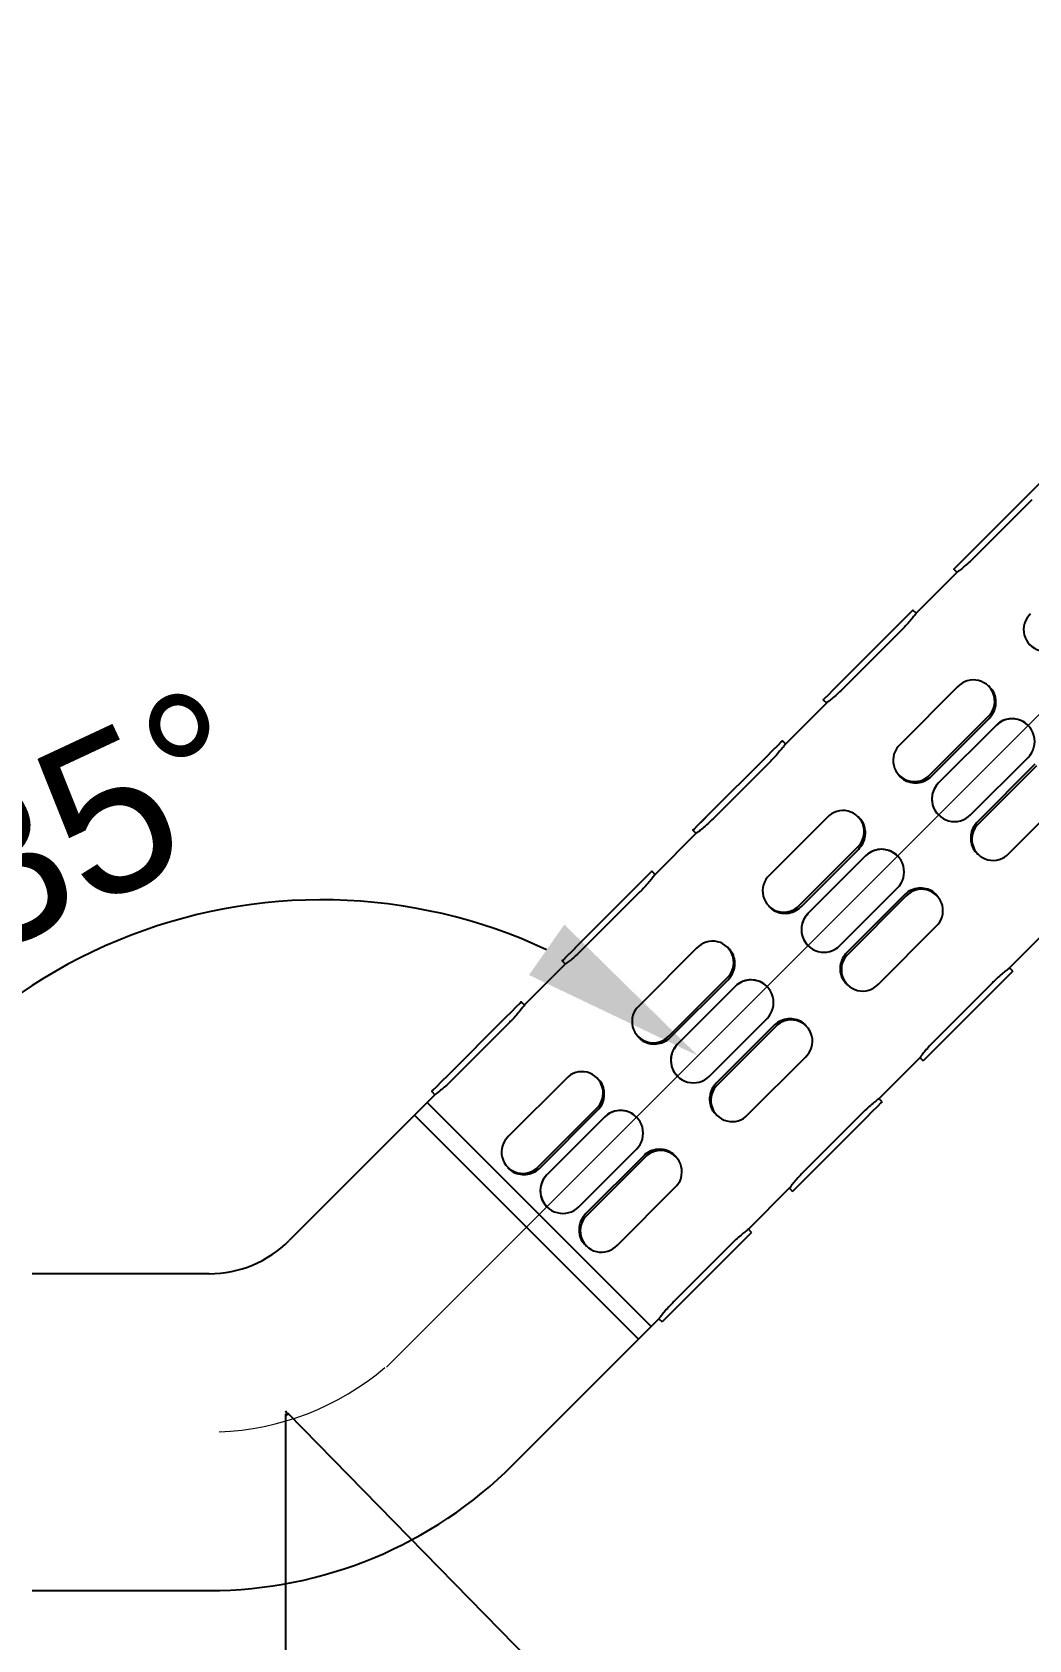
# Model space of a CAD drawing. Extents: x 13 to 1049, y 29 to 427.
# Drawn here: x 141.41 to 163.44, y 106.18 to 141.69 of the extents above; entities that cross this region are included whole.
import ezdxf

# ---------------------------------------------------------------- set-up
doc = ezdxf.new("R2010")
doc.units = 0
doc.header["$LTSCALE"] = 23.1
doc.header["$MEASUREMENT"] = 0
doc.linetypes.add('CENTERX2', pattern=[20.32, 12.7, -2.54, 2.54, -2.54])
doc.layers.get('0').update_dxf_attribs({"linetype": 'CONTINUOUS'})
doc.layers.get('Defpoints').update_dxf_attribs({"linetype": 'CONTINUOUS'})
doc.layers.add('10', color=7, linetype='CONTINUOUS')
doc.layers.add('中心线层', color=1, linetype='CENTERX2', lineweight=25)
doc.styles.add('SLDTEXTSTYLE0', font='')
doc.styles.get('SLDTEXTSTYLE0').set_extended_font_data('汉仪长仿宋体')
doc.dimstyles.new('SLDDIMSTYLE0', dxfattribs={"dimtxt": 3.5, "dimasz": 4.08, "dimexe": 0, "dimexo": 0.0625, "dimgap": 0.875, "dimtad": 2, "dimdec": 0, "dimlfac": 5, "dimrnd": 1e-09, "dimzin": 12, "dimdsep": 46, "dimtxsty": 'SLDTEXTSTYLE0', "dimsah": 1, "dimcen": 0.09, "dimadec": 0, "dimazin": 3, "dimtfac": 1, "dimtdec": 0, "dimtofl": 0, "dimtmove": 0, "dimatfit": 3, "dimfxl": 0, "dimfrac": 2, "dimtolj": 1, "dimtzin": 12, "dimarcsym": 0})
doc.dimstyles.new('SLDDIMSTYLE1', dxfattribs={"dimtxt": 3.5, "dimasz": 4.08, "dimexe": 0, "dimexo": 0.0625, "dimgap": 0.875, "dimtad": 2, "dimlfac": 5, "dimrnd": 1e-09, "dimzin": 12, "dimdsep": 46, "dimtxsty": 'SLDTEXTSTYLE0', "dimsah": 1, "dimcen": 0.09, "dimadec": 0, "dimazin": 3, "dimtfac": 1, "dimtofl": 0, "dimtmove": 0, "dimatfit": 3, "dimfxl": 0, "dimfrac": 2, "dimtolj": 1, "dimtzin": 12, "dimarcsym": 0})
doc.dimstyles.get("Standard").update_dxf_attribs({"dimtxt": 2.5, "dimasz": 0.18, "dimexe": 0.18, "dimexo": 0.0625, "dimgap": 0.09, "dimtad": 0, "dimtih": 1, "dimtoh": 1, "dimdec": 4, "dimzin": 0, "dimdsep": 46, "dimtxsty": 'Standard', "dimcen": 0.09, "dimadec": 0, "dimazin": 0, "dimtp": 0.001, "dimtm": 0.001, "dimtfac": 0.6, "dimtdec": 4, "dimtofl": 0, "dimtmove": 0, "dimatfit": 0, "dimfxl": 0, "dimtolj": 1, "dimtzin": 0, "dimarcsym": 0})

# ---------------------------------------------------------------- blocks, each defined once
blk = doc.blocks.new('*D13')
at = {"layer": '10', "color": 0, "lineweight": -2}
for p, q in [((147.008, 111.171), (147.008, 94.889)), ((57.008, 110.702), (57.008, 94.889)), ((142.928, 94.889), (61.088, 94.889))]:
    blk.add_line(p, q, dxfattribs=at)
at = {"layer": '10', "color": 0}
for points in [[(61.088, 95.569), (61.088, 94.209), (57.008, 94.889)], [(142.928, 94.209), (142.928, 95.569), (147.008, 94.889)]]:
    blk.add_solid(points, dxfattribs=at)
at = {"layer": 'Defpoints', "color": 0}
for p in [(147.008, 111.234), (57.008, 110.764), (57.008, 94.889)]:
    blk.add_point(p, dxfattribs=at)
at = {"layer": '10', "color": 0, "insert": (101.392, 94.014), "char_height": 3.5, "attachment_point": 2, "style": 'SLDTEXTSTYLE0'}
blk.add_mtext('\\A1;450', dxfattribs=at)
blk = doc.blocks.new('*D14')
at = {"layer": '10', "color": 0, "lineweight": -2}
for p, q in [((212.199, 175.066), (225.747, 161.249)), ((163.514, 100.228), (222.834, 158.392)), ((147.052, 111.189), (160.6, 97.371))]:
    blk.add_line(p, q, dxfattribs=at)
at = {"layer": '10', "color": 0}
for points in [[(223.31, 157.907), (222.358, 158.878), (225.747, 161.249)], [(163.038, 100.713), (163.99, 99.742), (160.6, 97.371)]]:
    blk.add_solid(points, dxfattribs=at)
at = {"layer": 'Defpoints', "color": 0}
for p in [(212.155, 175.111), (225.747, 161.249), (147.008, 111.234)]:
    blk.add_point(p, dxfattribs=at)
at = {"layer": '10', "color": 0, "insert": (195.566, 130.431), "char_height": 3.5, "attachment_point": 2, "rotation": 44.4363, "style": 'SLDTEXTSTYLE0'}
blk.add_mtext('\\A1;450', dxfattribs=at)
blk = doc.blocks.new('*D15')
at = {"layer": '10', "color": 0, "lineweight": -2}
blk.add_arc((147.808, 110.764), 11.758, 64.9822, 160.0178, dxfattribs=at)
at = {"layer": '10', "color": 0}
for points in [[(152.391, 120.862), (153.171, 121.976), (156.123, 119.079)], [(136.088, 114.9), (137.428, 114.664), (136.05, 110.764)]]:
    blk.add_solid(points, dxfattribs=at)
at = {"layer": 'Defpoints', "color": 0}
for p in [(212.021, 174.977), (147.808, 122.522), (149.242, 112.198), (57.008, 110.764), (145.323, 110.764)]:
    blk.add_point(p, dxfattribs=at)
at = {"layer": '10', "color": 0, "insert": (136.457, 123.269), "char_height": 3.5, "attachment_point": 1, "rotation": 25.0283, "style": 'SLDTEXTSTYLE0'}
blk.add_mtext('\\A1;135%%d', dxfattribs=at)
blk = doc.blocks.new('*D19')
at = {"color": 0, "lineweight": -2}
for p, q in [((212.199, 174.066), (212.199, 81.206)), ((57.008, 109.702), (57.008, 81.206)), ((61.008, 82.206), (208.199, 82.206))]:
    blk.add_line(p, q, dxfattribs=at)
at = {"color": 0}
for points in [[(61.008, 82.873), (61.008, 81.54), (57.008, 82.206)], [(208.199, 81.54), (208.199, 82.873), (212.199, 82.206)]]:
    blk.add_solid(points, dxfattribs=at)
at = {"layer": 'Defpoints', "color": 0}
for p in [(212.199, 175.066), (57.008, 110.702), (212.199, 82.206)]:
    blk.add_point(p, dxfattribs=at)
at = {"color": 0, "insert": (134.604, 85.206), "char_height": 4, "attachment_point": 5}
blk.add_mtext('\\A1;775', dxfattribs=at)
blk = doc.blocks.new('*D20')
at = {"color": 0, "lineweight": -2}
for p, q in [((211.155, 175.111), (37.892, 175.111)), ((38.892, 171.111), (38.892, 114.702)), ((56.008, 110.702), (37.892, 110.702))]:
    blk.add_line(p, q, dxfattribs=at)
at = {"color": 0}
for points in [[(39.559, 171.111), (38.225, 171.111), (38.892, 175.111)], [(38.225, 114.702), (39.559, 114.702), (38.892, 110.702)]]:
    blk.add_solid(points, dxfattribs=at)
at = {"layer": 'Defpoints', "color": 0}
for p in [(212.155, 175.111), (38.892, 110.702), (57.008, 110.702)]:
    blk.add_point(p, dxfattribs=at)
at = {"color": 0, "insert": (35.892, 142.906), "char_height": 4, "attachment_point": 5, "rotation": 90}
blk.add_mtext('\\A1;332', dxfattribs=at)

msp = doc.modelspace()

# ---------------------------------------------------------------- linework, layer by layer
at = {"color": 7, "linetype": 'Continuous', "lineweight": 25}
for p, q in [((162.13421, 130.18142), (163.407, 131.45422)), ((163.40713, 131.4541), (162.13433, 130.1813)), ((163.50322, 131.358), (162.23043, 130.08521)), ((161.85583, 129.7615), (160.94188, 128.84755)), ((161.78072, 129.82781), (161.85205, 129.75648)), ((160.94696, 128.85138), (160.87562, 128.92271)), ((159.24922, 127.29643), (160.52201, 128.56922)), ((160.52213, 128.5691), (159.24934, 127.29631)), ((160.61822, 128.473), (159.34543, 127.20021)), ((161.86517, 127.22606), (160.59238, 125.95327)), ((162.57536, 127.22297), (162.55098, 127.24736)), ((158.97084, 126.8765), (158.05689, 125.96256)), ((158.89572, 126.94281), (158.96706, 126.87148)), ((161.25688, 125.28876), (162.52968, 126.56155)), ((161.28973, 125.25591), (162.56253, 126.5287)), ((162.71452, 126.37671), (161.44173, 125.10392)), ((162.71454, 126.37669), (161.44174, 125.1039)), ((163.42164, 126.37669), (163.42163, 126.3767)), ((158.06196, 125.96638), (157.99063, 126.03772)), ((156.36422, 124.41143), (157.63701, 125.68423)), ((157.63713, 125.6841), (156.36434, 124.41131)), ((157.73323, 125.58801), (156.46044, 124.31522)), ((162.14885, 124.39679), (163.42164, 125.66959)), ((163.57361, 125.51762), (162.30082, 124.24482)), ((163.60649, 125.48473), (162.3337, 124.21194)), ((160.57108, 125.26746), (160.59546, 125.24307)), ((162.99812, 123.54752), (164.27092, 124.82031)), ((158.98018, 124.34106), (157.70738, 123.06827)), ((159.69037, 124.33798), (159.66598, 124.36236)), ((161.44173, 124.39681), (161.44174, 124.39679)), ((156.08584, 123.99151), (155.17189, 123.07756)), ((156.01073, 124.05782), (156.08206, 123.98648)), ((158.37189, 122.40377), (159.64468, 123.67656)), ((158.40474, 122.37092), (159.67753, 123.64371)), ((159.82952, 123.49171), (158.55673, 122.21892)), ((159.82954, 123.4917), (158.55675, 122.2189)), ((160.53665, 123.4917), (160.53664, 123.49171)), ((162.28795, 123.55059), (162.31236, 123.52618)), ((155.17697, 123.08139), (155.10563, 123.15272)), ((153.47923, 121.52644), (154.75202, 122.79923)), ((154.75214, 122.79911), (153.47935, 121.52632)), ((154.84823, 122.70301), (153.57544, 121.43022)), ((159.26386, 121.5118), (160.53665, 122.78459)), ((160.68862, 122.63262), (159.41582, 121.35983)), ((160.7215, 122.59974), (159.44871, 121.32695)), ((161.40726, 122.62108), (161.38285, 122.64549)), ((157.68608, 122.38247), (157.71047, 122.35808)), ((160.11313, 120.66253), (161.38592, 121.93532)), ((163.00668, 121.01286), (163.92063, 121.92681)), ((156.80537, 121.45298), (156.78099, 121.47737)), ((158.55674, 121.51181), (158.55675, 121.5118)), ((153.20084, 121.10651), (152.2869, 120.19257)), ((153.12573, 121.17282), (153.19707, 121.10149)), ((156.09518, 121.45607), (154.82239, 120.18328)), ((155.48689, 119.51877), (156.75968, 120.79156)), ((155.51974, 119.48592), (156.79253, 120.75871)), ((163.0818, 120.94655), (163.01046, 121.01788)), ((156.94453, 120.60672), (155.67174, 119.33393)), ((156.94455, 120.6067), (155.67175, 119.33391)), ((157.65165, 120.6067), (157.65164, 120.60671)), ((159.40295, 120.66559), (159.42736, 120.64118)), ((162.63221, 120.68903), (161.35942, 119.41624)), ((162.7283, 120.59294), (161.45551, 119.32014)), ((152.29197, 120.19639), (152.22064, 120.26773)), ((150.59423, 118.64144), (151.86702, 119.91423)), ((151.86714, 119.91411), (150.59435, 118.64132)), ((151.96324, 119.81802), (150.69045, 118.54523)), ((156.37886, 118.6268), (157.65165, 119.89959)), ((157.80362, 119.74763), (156.53083, 118.47483)), ((157.8365, 119.71474), (156.56371, 118.44195)), ((158.52227, 119.73609), (158.49786, 119.7605)), ((154.80109, 119.49747), (154.82547, 119.47308)), ((157.22813, 117.77753), (158.50092, 119.05032)), ((160.12169, 118.12786), (161.03564, 119.04181)), ((161.03056, 119.03799), (161.1019, 118.96665)), ((155.67174, 118.62681), (155.67175, 118.6268)), ((150.24074, 118.28783), (150.31207, 118.21649)), ((153.21018, 118.57107), (151.93739, 117.29828)), ((153.92038, 118.56799), (153.89599, 118.59237)), ((150.14174, 118.04741), (149.8589, 117.76457)), ((150.31585, 118.22152), (150.14174, 118.04741)), ((150.14174, 118.04741), (152.61704, 115.57211)), ((154.31892, 113.87024), (150.14174, 118.04741)), ((160.1968, 118.06155), (160.12547, 118.13289)), ((149.8589, 117.76457), (147.09077, 114.99644)), ((154.03608, 113.58739), (149.8589, 117.76457)), ((154.80865, 112.81482), (149.8589, 117.76457)), ((152.6019, 116.63377), (153.87469, 117.90657)), ((152.63475, 116.60092), (153.90754, 117.87372)), ((154.05953, 117.72172), (152.78674, 116.44893)), ((154.05955, 117.72171), (152.78676, 116.44891)), ((154.76666, 117.72171), (154.76664, 117.72172)), ((156.51796, 117.7806), (156.54237, 117.75619)), ((159.74721, 117.80403), (158.47442, 116.53124)), ((159.84331, 117.70794), (158.57052, 116.43515)), ((153.49386, 115.74181), (154.76666, 117.0146)), ((154.91863, 116.86263), (153.64583, 115.58984)), ((155.63727, 116.85109), (155.61286, 116.8755)), ((151.91609, 116.61247), (151.94048, 116.58809)), ((154.95151, 116.82975), (153.67872, 115.55696)), ((154.34314, 114.89253), (155.61593, 116.16533)), ((157.23669, 115.24287), (158.15064, 116.15681)), ((158.14557, 116.15299), (158.2169, 116.08165)), ((152.61704, 115.57211), (155.09149, 113.09766)), ((152.78675, 115.74182), (152.78676, 115.74181)), ((157.3118, 115.17656), (157.24047, 115.24789)), ((153.63296, 114.8956), (153.65737, 114.87119)), ((156.86222, 114.91904), (155.58942, 113.64625)), ((156.95831, 114.82294), (155.68552, 113.55015)), ((145.32301, 114.26421), (141.40829, 114.26421)), ((155.09149, 113.09766), (154.31892, 113.87024)), ((154.80865, 112.81482), (154.03608, 113.58739)), ((154.80865, 112.81482), (155.09149, 113.09766)), ((155.09149, 113.09766), (155.26564, 113.27182)), ((155.26057, 113.26799), (155.33191, 113.19666)), ((152.04052, 110.0467), (154.80865, 112.81482)), ((141.40829, 107.26421), (145.32301, 107.26421))]:
    msp.add_line(p, q, dxfattribs=at)
at = {"color": 7, "linetype": 'Continuous', "lineweight": 25, "flags": 128}
for points in [[(163.407, 131.45422), (163.54231, 131.58951), (163.65702, 131.7042), (163.73368, 131.78082), (163.76062, 131.80771), (163.73373, 131.78077), (163.65711, 131.70411), (163.54242, 131.5894), (163.40713, 131.4541)], [(162.13433, 130.1813), (161.99903, 130.04601), (161.88432, 129.93132), (161.80766, 129.8547), (161.78072, 129.82781), (161.80761, 129.85475), (161.88423, 129.93141), (161.99892, 130.04612), (162.13421, 130.18142)], [(160.52201, 128.56922), (160.65731, 128.70452), (160.77203, 128.8192), (160.84869, 128.89582), (160.87562, 128.92271), (160.84873, 128.89578), (160.77211, 128.81912), (160.65742, 128.7044), (160.52213, 128.5691)], [(159.24934, 127.29631), (159.11403, 127.16101), (158.99932, 127.04633), (158.92266, 126.9697), (158.89572, 126.94281), (158.92261, 126.96975), (158.99923, 127.04641), (159.11392, 127.16113), (159.24922, 127.29643)], [(157.63701, 125.68423), (157.77232, 125.81952), (157.88703, 125.93421), (157.96369, 126.01083), (157.99063, 126.03772), (157.96374, 126.01078), (157.88712, 125.93412), (157.77243, 125.81941), (157.63713, 125.6841)], [(156.36434, 124.41131), (156.22904, 124.27602), (156.11432, 124.16133), (156.03766, 124.08471), (156.01073, 124.05782), (156.03762, 124.08475), (156.11424, 124.16142), (156.22893, 124.27613), (156.36422, 124.41143)], [(154.75202, 122.79923), (154.88732, 122.93452), (155.00204, 123.04921), (155.0787, 123.12583), (155.10563, 123.15272), (155.07874, 123.12579), (155.00212, 123.04913), (154.88743, 122.93441), (154.75214, 122.79911)], [(153.47935, 121.52632), (153.34404, 121.39102), (153.22933, 121.27633), (153.15267, 121.19971), (153.12573, 121.17282), (153.15262, 121.19976), (153.22924, 121.27642), (153.34393, 121.39113), (153.47923, 121.52644)], [(163.0818, 120.94655), (163.05491, 120.91961), (162.97829, 120.84295), (162.8636, 120.72824), (162.7283, 120.59294)], [(151.86702, 119.91423), (152.00233, 120.04953), (152.11704, 120.16422), (152.1937, 120.24084), (152.22064, 120.26773), (152.19375, 120.24079), (152.11713, 120.16413), (152.00244, 120.04942), (151.86714, 119.91411)], [(161.45551, 119.32014), (161.32021, 119.18485), (161.20549, 119.07016), (161.12883, 118.99354), (161.1019, 118.96665)], [(150.59435, 118.64132), (150.45905, 118.50603), (150.34433, 118.39134), (150.26767, 118.31472), (150.24074, 118.28783), (150.26763, 118.31476), (150.34425, 118.39142), (150.45894, 118.50614), (150.59423, 118.64144)], [(160.1968, 118.06155), (160.16991, 118.03462), (160.09329, 117.95796), (159.9786, 117.84324), (159.84331, 117.70794)], [(158.57052, 116.43515), (158.43521, 116.29985), (158.3205, 116.18516), (158.24384, 116.10854), (158.2169, 116.08165)], [(157.3118, 115.17656), (157.28492, 115.14962), (157.20829, 115.07296), (157.09361, 114.95825), (156.95831, 114.82294)], [(155.68552, 113.55015), (155.55022, 113.41486), (155.4355, 113.30017), (155.35884, 113.22355), (155.33191, 113.19666)]]:
    msp.add_lwpolyline(points, dxfattribs=at)
at = {"color": 7, "linetype": 'Continuous', "lineweight": 25}
for centre, radius, start, end in [((163.793, 128.48938), 0.47046, 132.135388, 317.864612), ((162.21405, 126.91043), 0.47046, 312.135388, 137.864612), ((163.06809, 126.02314), 0.5, 314.999999, 135.000001), ((160.90801, 125.60439), 0.47046, 132.135388, 317.864612), ((161.7953, 124.75035), 0.5, 134.999999, 315.000001), ((159.32905, 124.02544), 0.47046, 312.135388, 137.864612), ((162.64926, 123.86308), 0.47041, 132.129632, 317.870368), ((160.18309, 123.13814), 0.5, 314.999999, 135.000001), ((158.02301, 122.71939), 0.47046, 132.135388, 317.864612), ((161.07037, 122.28419), 0.47041, 312.129632, 137.870368), ((158.9103, 121.86535), 0.5, 134.999999, 315.000001), ((156.44406, 121.14044), 0.47046, 312.135388, 137.864612), ((159.76426, 120.97808), 0.47041, 132.129632, 317.870368), ((157.2981, 120.25315), 0.5, 314.999999, 135.000001), ((155.13801, 119.8344), 0.47046, 132.135388, 317.864612), ((158.18537, 119.39919), 0.47041, 312.129632, 137.870368), ((156.02531, 118.98036), 0.5, 134.999999, 315.000001), ((153.55906, 118.25544), 0.47046, 312.135388, 137.864612), ((156.87926, 118.09308), 0.47041, 132.129632, 317.870368), ((154.4131, 117.36815), 0.5, 314.999999, 135.000001), ((152.25302, 116.9494), 0.47046, 132.135388, 317.864612), ((155.30038, 116.51419), 0.47041, 312.129632, 137.870368), ((153.14031, 116.09536), 0.5, 134.999999, 315.000001), ((153.99427, 115.20809), 0.47041, 132.129632, 317.870368), ((145.32301, 116.76421), 2.5, 270, 315), ((145.32301, 116.76421), 9.5, 270, 315)]:
    msp.add_arc(centre, radius, start, end, dxfattribs=at)
for points, knots in [([(162.23043, 130.08521), (162.19035, 130.04627), (162.1102, 129.96841), (161.99649, 129.87075), (161.90834, 129.80005), (161.85645, 129.76082), (161.85645, 129.76086), (161.85645, 129.76088)], [0, 0, 0, 0, 0.21318005, 0.42630713, 0.64080613, 0.85622026, 1, 1, 1, 1]), ([(160.94251, 128.84692), (160.94359, 128.84835), (160.94785, 128.85399), (160.92044, 128.81742), (160.86169, 128.74234), (160.77174, 128.63512), (160.68474, 128.5402), (160.63172, 128.48664), (160.61822, 128.473)], [0, 0, 0, 0, 0.0716255, 0.28382076, 0.49676622, 0.71160549, 0.92656522, 1, 1, 1, 1]), ([(159.34543, 127.20021), (159.30535, 127.16128), (159.2252, 127.08341), (159.1115, 126.98576), (159.02334, 126.91506), (158.97145, 126.87583), (158.97146, 126.87587), (158.97146, 126.87588)], [0, 0, 0, 0, 0.21318005, 0.42630713, 0.64080613, 0.85622026, 1, 1, 1, 1]), ([(162.56253, 126.5287), (162.5982, 126.57204), (162.66955, 126.65871), (162.71588, 126.82375), (162.70861, 126.98986), (162.6585, 127.13106), (162.59579, 127.19374), (162.57071, 127.2188)], [0, 0, 0, 0, 0.21324843, 0.42644388, 0.64101168, 0.85649491, 1, 1, 1, 1]), ([(163.41697, 126.37255), (163.40518, 126.38677), (163.35789, 126.44388), (163.2361, 126.50173), (163.07089, 126.53314), (162.90222, 126.50464), (162.78374, 126.44119), (162.72857, 126.3898), (162.71452, 126.37671)], [0, 0, 0, 0, 0.07049632, 0.28294968, 0.49615414, 0.71125472, 0.92647591, 1, 1, 1, 1]), ([(158.05752, 125.96193), (158.05859, 125.96335), (158.06285, 125.96899), (158.03544, 125.93243), (157.97669, 125.85734), (157.88675, 125.75012), (157.79974, 125.6552), (157.74673, 125.60165), (157.73323, 125.58801)], [0, 0, 0, 0, 0.0716255, 0.28382076, 0.49676622, 0.71160549, 0.92656522, 1, 1, 1, 1]), ([(160.60011, 125.24725), (160.61105, 125.23386), (160.65497, 125.18014), (160.7729, 125.12615), (160.93497, 125.09787), (161.10237, 125.12765), (161.22054, 125.1914), (161.27569, 125.24282), (161.28973, 125.25591)], [0, 0, 0, 0, 0.07049632, 0.28294968, 0.49615414, 0.71125472, 0.92647591, 1, 1, 1, 1]), ([(161.44173, 125.10392), (161.40609, 125.06054), (161.33482, 124.9738), (161.28938, 124.80787), (161.29904, 124.63937), (161.35299, 124.49433), (161.41972, 124.42763), (161.4464, 124.40096)], [0, 0, 0, 0, 0.21324843, 0.42644388, 0.64101168, 0.85649491, 1, 1, 1, 1]), ([(156.46044, 124.31522), (156.42036, 124.27628), (156.3402, 124.19842), (156.2265, 124.10076), (156.13835, 124.03006), (156.08646, 123.99083), (156.08646, 123.99087), (156.08646, 123.99089)], [0, 0, 0, 0, 0.21318005, 0.42630713, 0.64080613, 0.85622026, 1, 1, 1, 1]), ([(159.67753, 123.64371), (159.71321, 123.68705), (159.78455, 123.77371), (159.83088, 123.93875), (159.82362, 124.10486), (159.77351, 124.24606), (159.71079, 124.30875), (159.68572, 124.3338)], [0, 0, 0, 0, 0.21324843, 0.42644388, 0.64101168, 0.85649491, 1, 1, 1, 1]), ([(162.30082, 124.24482), (162.26514, 124.20149), (162.1938, 124.11482), (162.14746, 123.94979), (162.15472, 123.78369), (162.20482, 123.64249), (162.26753, 123.57982), (162.2926, 123.55476)], [0, 0, 0, 0, 0.21324843, 0.42644388, 0.64101168, 0.85649491, 1, 1, 1, 1]), ([(160.53197, 123.48755), (160.52019, 123.50178), (160.47289, 123.55889), (160.35111, 123.61673), (160.1859, 123.64815), (160.01723, 123.61964), (159.89875, 123.5562), (159.84357, 123.5048), (159.82952, 123.49171)], [0, 0, 0, 0, 0.07049632, 0.28294968, 0.49615414, 0.71125472, 0.92647591, 1, 1, 1, 1]), ([(155.17252, 123.07693), (155.1736, 123.07836), (155.17786, 123.084), (155.15045, 123.04743), (155.0917, 122.97235), (155.00175, 122.86513), (154.91474, 122.77021), (154.86173, 122.71665), (154.84823, 122.70301)], [0, 0, 0, 0, 0.0716255, 0.28382076, 0.49676622, 0.71160549, 0.92656522, 1, 1, 1, 1]), ([(161.37821, 122.64132), (161.36727, 122.6547), (161.32336, 122.70842), (161.20544, 122.7624), (161.04337, 122.79067), (160.87598, 122.76088), (160.75781, 122.69713), (160.70266, 122.64571), (160.68862, 122.63262)], [0, 0, 0, 0, 0.07049632, 0.28294968, 0.49615414, 0.71125472, 0.92647591, 1, 1, 1, 1]), ([(157.71512, 122.36225), (157.72606, 122.34887), (157.76997, 122.29514), (157.8879, 122.24115), (158.04998, 122.21287), (158.21737, 122.24265), (158.33554, 122.30641), (158.39069, 122.35782), (158.40474, 122.37092)], [0, 0, 0, 0, 0.07049632, 0.28294968, 0.49615414, 0.71125472, 0.92647591, 1, 1, 1, 1]), ([(158.55673, 122.21892), (158.52109, 122.17554), (158.44982, 122.0888), (158.40439, 121.92287), (158.41404, 121.75437), (158.46799, 121.60933), (158.53472, 121.54263), (158.5614, 121.51597)], [0, 0, 0, 0, 0.21324843, 0.42644388, 0.64101168, 0.85649491, 1, 1, 1, 1]), ([(153.57544, 121.43022), (153.53536, 121.39128), (153.45521, 121.31342), (153.3415, 121.21576), (153.25335, 121.14507), (153.20146, 121.10584), (153.20147, 121.10588), (153.20147, 121.10589)], [0, 0, 0, 0, 0.21318005, 0.42630713, 0.64080613, 0.85622026, 1, 1, 1, 1]), ([(156.79253, 120.75871), (156.82821, 120.80205), (156.89956, 120.88872), (156.94589, 121.05375), (156.93862, 121.21986), (156.88851, 121.36107), (156.82579, 121.42375), (156.80072, 121.44881)], [0, 0, 0, 0, 0.21324843, 0.42644388, 0.64101168, 0.85649491, 1, 1, 1, 1]), ([(159.41582, 121.35983), (159.38015, 121.31649), (159.3088, 121.22982), (159.26247, 121.06479), (159.26972, 120.89869), (159.31983, 120.7575), (159.38254, 120.69482), (159.4076, 120.66977)], [0, 0, 0, 0, 0.21324843, 0.42644388, 0.64101168, 0.85649491, 1, 1, 1, 1]), ([(157.64698, 120.60255), (157.63519, 120.61678), (157.5879, 120.67389), (157.46611, 120.73173), (157.3009, 120.76315), (157.13223, 120.73465), (157.01375, 120.6712), (156.95858, 120.6198), (156.94453, 120.60672)], [0, 0, 0, 0, 0.07049632, 0.28294968, 0.49615414, 0.71125472, 0.92647591, 1, 1, 1, 1]), ([(163.00606, 121.01348), (163.00745, 121.01452), (163.01304, 121.01872), (162.97653, 120.99129), (162.90151, 120.93253), (162.79431, 120.84256), (162.6994, 120.75554), (162.64585, 120.70253), (162.63221, 120.68903)], [0, 0, 0, 0, 0.07019808, 0.2827196, 0.49599248, 0.71116207, 0.92645231, 1, 1, 1, 1]), ([(152.28753, 120.19194), (152.2886, 120.19336), (152.29286, 120.199), (152.26545, 120.16244), (152.2067, 120.08735), (152.11676, 119.98013), (152.02975, 119.88521), (151.97674, 119.83166), (151.96324, 119.81802)], [0, 0, 0, 0, 0.0716255, 0.28382076, 0.49676622, 0.71160549, 0.92656522, 1, 1, 1, 1]), ([(158.49321, 119.75632), (158.48227, 119.76971), (158.43836, 119.82342), (158.32044, 119.87741), (158.15838, 119.90568), (157.99099, 119.87589), (157.87282, 119.81214), (157.81766, 119.76072), (157.80362, 119.74763)], [0, 0, 0, 0, 0.07049632, 0.28294968, 0.49615414, 0.71125472, 0.92647591, 1, 1, 1, 1]), ([(154.83012, 119.47726), (154.84106, 119.46387), (154.88498, 119.41015), (155.00291, 119.35615), (155.16498, 119.32788), (155.33237, 119.35766), (155.45055, 119.42141), (155.5057, 119.47283), (155.51974, 119.48592)], [0, 0, 0, 0, 0.07049632, 0.28294968, 0.49615414, 0.71125472, 0.92647591, 1, 1, 1, 1]), ([(155.67174, 119.33393), (155.6361, 119.29055), (155.56483, 119.2038), (155.51939, 119.03788), (155.52904, 118.86938), (155.583, 118.72434), (155.64973, 118.65764), (155.6764, 118.63097)], [0, 0, 0, 0, 0.21324843, 0.42644388, 0.64101168, 0.85649491, 1, 1, 1, 1]), ([(161.35942, 119.41624), (161.32048, 119.37616), (161.24261, 119.29601), (161.14493, 119.18232), (161.07422, 119.09422), (161.03501, 119.04244), (161.03501, 119.04244), (161.03501, 119.04244)], [0, 0, 0, 0, 0.21350812, 0.4269632, 0.64179231, 0.85753795, 1, 1, 1, 1]), ([(150.69045, 118.54523), (150.65036, 118.50629), (150.57021, 118.42843), (150.45651, 118.33077), (150.36835, 118.26007), (150.31647, 118.22084), (150.31647, 118.22088), (150.31647, 118.22089)], [0, 0, 0, 0, 0.21318005, 0.42630713, 0.64080613, 0.85622026, 1, 1, 1, 1]), ([(153.90754, 117.87372), (153.94322, 117.91706), (154.01456, 118.00372), (154.06089, 118.16876), (154.05363, 118.33487), (154.00351, 118.47607), (153.9408, 118.53875), (153.91573, 118.56381)], [0, 0, 0, 0, 0.21324843, 0.42644388, 0.64101168, 0.85649491, 1, 1, 1, 1]), ([(156.53083, 118.47483), (156.49515, 118.43149), (156.4238, 118.34483), (156.37747, 118.1798), (156.38473, 118.01369), (156.43483, 117.8725), (156.49754, 117.80983), (156.52261, 117.78477)], [0, 0, 0, 0, 0.21324843, 0.42644388, 0.64101168, 0.85649491, 1, 1, 1, 1]), ([(160.12107, 118.12849), (160.12245, 118.12953), (160.12805, 118.13372), (160.09154, 118.1063), (160.01652, 118.04754), (159.90932, 117.95756), (159.81441, 117.87055), (159.76085, 117.81753), (159.74721, 117.80403)], [0, 0, 0, 0, 0.07019808, 0.2827196, 0.49599248, 0.71116207, 0.92645231, 1, 1, 1, 1]), ([(154.76198, 117.71756), (154.7502, 117.73179), (154.7029, 117.78889), (154.58112, 117.84674), (154.41591, 117.87816), (154.24724, 117.84965), (154.12875, 117.78621), (154.07358, 117.73481), (154.05953, 117.72172)], [0, 0, 0, 0, 0.07049632, 0.28294968, 0.49615414, 0.71125472, 0.92647591, 1, 1, 1, 1]), ([(155.60821, 116.87133), (155.59727, 116.88471), (155.55337, 116.93843), (155.43544, 116.99241), (155.27338, 117.02068), (155.10599, 116.99089), (154.98782, 116.92714), (154.93267, 116.87572), (154.91863, 116.86263)], [0, 0, 0, 0, 0.07049632, 0.28294968, 0.49615414, 0.71125472, 0.92647591, 1, 1, 1, 1]), ([(151.94513, 116.59226), (151.95607, 116.57888), (151.99998, 116.52515), (152.11791, 116.47116), (152.27998, 116.44288), (152.44738, 116.47266), (152.56555, 116.53641), (152.6207, 116.58783), (152.63475, 116.60092)], [0, 0, 0, 0, 0.07049632, 0.28294968, 0.49615414, 0.71125472, 0.92647591, 1, 1, 1, 1]), ([(158.47442, 116.53124), (158.43548, 116.49116), (158.35762, 116.41101), (158.25994, 116.29733), (158.18922, 116.20922), (158.15002, 116.15745), (158.15001, 116.15744), (158.15001, 116.15744)], [0, 0, 0, 0, 0.21350812, 0.4269632, 0.64179231, 0.85753795, 1, 1, 1, 1]), ([(152.78674, 116.44893), (152.7511, 116.40555), (152.67983, 116.31881), (152.63439, 116.15288), (152.64405, 115.98438), (152.698, 115.83934), (152.76473, 115.77264), (152.79141, 115.74598)], [0, 0, 0, 0, 0.21324843, 0.42644388, 0.64101168, 0.85649491, 1, 1, 1, 1]), ([(153.64583, 115.58984), (153.61016, 115.5465), (153.53881, 115.45983), (153.49248, 115.2948), (153.49973, 115.1287), (153.54984, 114.98751), (153.61254, 114.92483), (153.63761, 114.89977)], [0, 0, 0, 0, 0.21324843, 0.42644388, 0.64101168, 0.85649491, 1, 1, 1, 1]), ([(157.23607, 115.24349), (157.23746, 115.24453), (157.24305, 115.24872), (157.20654, 115.2213), (157.13152, 115.16254), (157.02432, 115.07256), (156.92941, 114.98555), (156.87585, 114.93254), (156.86222, 114.91904)], [0, 0, 0, 0, 0.07019808, 0.2827196, 0.49599248, 0.71116207, 0.92645231, 1, 1, 1, 1]), ([(155.58942, 113.64625), (155.55049, 113.60617), (155.47262, 113.52602), (155.37494, 113.41233), (155.30423, 113.32422), (155.26502, 113.27245), (155.26502, 113.27245), (155.26501, 113.27245)], [0, 0, 0, 0, 0.21350812, 0.4269632, 0.64179231, 0.85753795, 1, 1, 1, 1])]:
    msp.add_open_spline(points, degree=3, knots=knots, dxfattribs=at)
at = {"layer": '10'}
msp.add_line((147.00829, 111.2336), (147.04919, 111.13467), dxfattribs=at)
at = {"layer": '中心线层', "linetype": 'CENTERX2', "lineweight": 18}
msp.add_line((212.02114, 174.97706), (149.24182, 112.19774), dxfattribs=at)
msp.add_arc((145.32301, 116.76421), 6, 272.099066, 310.343227, dxfattribs=at)

# ---------------------------------------------------------------- dimensions: what is measured, and where the dimension line sits
dim = msp.add_linear_dim(base=(38.89187, 110.70171), p1=(212.15501, 175.11093), p2=(57.00829, 110.70171), angle=90, text='332', dimstyle='Standard', override={"dimtxt": 4, "dimasz": 4, "dimexe": 1, "dimexo": 1, "dimgap": 1, "dimtad": 1, "dimtih": 0, "dimtoh": 0, "dimlfac": 1, "dimcen": 3.78, "dimtp": 0, "dimtm": 0, "dimtfac": 1, "dimtmove": 1, "dimatfit": 3})
dim.commit()
dim.dimension.update_dxf_attribs({"geometry": '*D20', "text_midpoint": (35.89187, 142.90632)})
dim = msp.add_linear_dim(base=(212.19876, 82.20633), p1=(57.00829, 110.70171), p2=(212.19876, 175.0663), text='775', dimstyle='Standard', override={"dimtxt": 4, "dimasz": 4, "dimexe": 1, "dimexo": 1, "dimgap": 1, "dimtad": 1, "dimtih": 0, "dimtoh": 0, "dimlfac": 1, "dimcen": 3.78, "dimtp": 0, "dimtm": 0, "dimtfac": 1, "dimtmove": 1, "dimatfit": 3})
dim.commit()
dim.dimension.update_dxf_attribs({"geometry": '*D19', "text_midpoint": (134.60353, 85.20633)})
at = {"layer": '10'}
dim = msp.add_linear_dim(base=(225.74714, 161.24868), p1=(147.00829, 111.2336), p2=(212.15501, 175.11093), angle=44.436318, text='450', dimstyle='SLDDIMSTYLE0', dxfattribs=at)
dim.commit()
dim.dimension.update_dxf_attribs({"geometry": '*D14', "text_midpoint": (194.95381, 131.05536), "dimtype": 160})
dim = msp.add_angular_dim_2l(base=(147.80829, 122.52246), line1=((149.24182, 112.19774), (212.02114, 174.97706)), line2=((145.32301, 110.76421), (57.00829, 110.76421)), dimstyle='SLDDIMSTYLE1', dxfattribs=at)
dim.commit()
dim.dimension.update_dxf_attribs({"geometry": '*D15', "text_midpoint": (142.83377, 121.41835), "dimtype": 162})
dim = msp.add_linear_dim(base=(57.00829, 94.88877), p1=(147.00829, 111.2336), p2=(57.00829, 110.76421), dimstyle='SLDDIMSTYLE0', dxfattribs=at)
dim.commit()
dim.dimension.update_dxf_attribs({"geometry": '*D13', "text_midpoint": (101.39163, 94.88877), "dimtype": 160})

doc.saveas('drawing.dxf')
